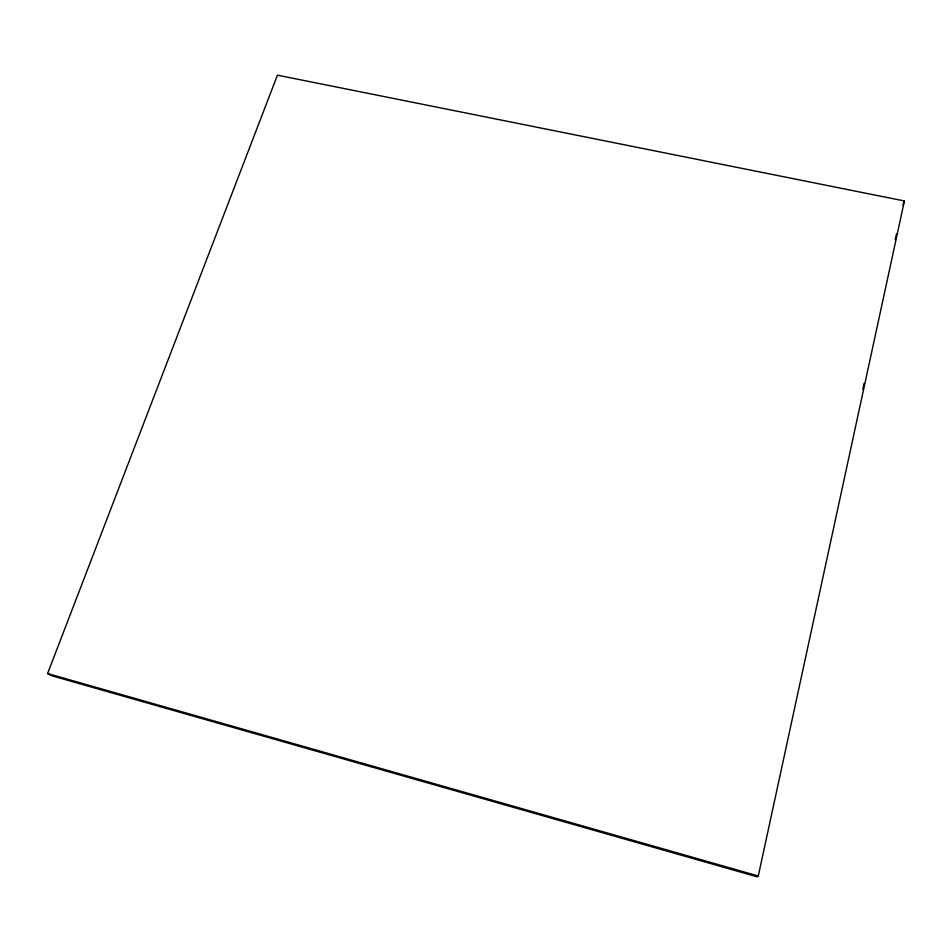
<?xml version="1.0" encoding="UTF-8"?>
<svg xmlns="http://www.w3.org/2000/svg" width="952" height="952" viewBox="0 0 952 952"><rect width="100%" height="100%" fill="white"/><g stroke="black" fill="none" stroke-linecap="round" stroke-linejoin="round"><path stroke-width="1.43" d="M862.857 389.213L864.107 383.418M895.237 239.737L896.498 233.942M758.28 875.995L904.4 200.967L277.437 75.172L47.6 673.54L51.884 675.801L757.209 876.828L758.28 875.995L47.6 673.54M902.948 205.013L904.4 200.967"/></g></svg>
